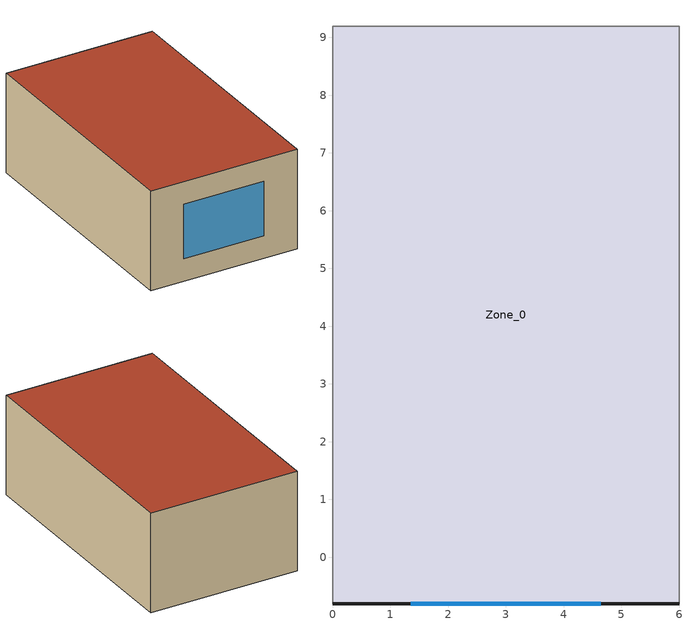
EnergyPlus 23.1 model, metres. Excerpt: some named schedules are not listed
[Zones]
Zone_0
 floor adiabatic (Slab_Light_FLIPPED): 6,-0.81 0,-0.81 0,9.19 6,9.19 z0
 wall outside (UVal_0.2_Light): 0,-0.81 6,-0.81 z0:4
 wall adiabatic (UVal_0.2_Light): 6,-0.81 6,9.19 0,9.19 0,-0.81 z0:4
 window (Starphire - Solarban 60 (3) on Starphire (Krypton)): 1.36,-0.81 4.64,-0.81 z0.9:3.1
 roof outside (UVal_0.2_Light): 0,9.19 0,-0.81 6,-0.81 6,9.19 z4
[Building]
Building: North Axis=0; Terrain=Suburbs; Loads Convergence Tolerance Value=0.04; Temperature Convergence Tolerance Value=0.25; Solar Distribution=MinimalShadowing; Maximum Number of Warmup Days=25; Minimum Number of Warmup Days=6
[SizingPeriod:WeatherFileConditionType] Use Weather File Daylight Saving Period=No; Use Weather File Rain and Snow Indicators=No
Name | Period Selection | Day of Week for Start Day
Extreme Summer Weather Period for Design | SummerExtreme | SummerDesignDay
Extreme Winter Weather Period for Design | WinterExtreme | WinterDesignDay
[Site:WeatherStation]
Wind Sensor Height Above Ground=10; Wind Speed Profile Exponent=0.22; Wind Speed Profile Boundary Layer Thickness=370; Air Temperature Sensor Height Above Ground=1.5
[Site:GroundTemperature:BuildingSurface]
18, 18, 18, 18, 18, 18, 18, 18, 18, 18, 18, 18
[Site:GroundReflectance]
0.2, 0.2, 0.2, 0.2, 0.2, 0.2, 0.2, 0.2, 0.2, 0.2, 0.2, 0.2
[Site:GroundReflectance:SnowModifier]
1, 1
[Material] Thermal Absorptance=0.9; Solar Absorptance=0.7; Visible Absorptance=0.7
Name | Roughness | Thickness | Conductivity | Density | Specific Heat
Mineral Wool_0.195_UVal_0.2_Light | Rough | 0.195 | 0.041 | 155 | 1130
Gypsum Board_0.02_UVal_0.2_Light | MediumSmooth | 0.02 | 0.16 | 800 | 1090
Cross Laminated Timber_0.2_Slab_Light | Rough | 0.2 | 0.13 | 500 | 1600
[WindowMaterial:Glazing] Optical Data Type=Spectral; Thickness=0.0057; Infrared Transmittance at Normal Incidence=0; Back Side Infrared Hemispherical Emissivity=0.84; Dirt Correction Factor for Solar and Visible Transmittance=1
Name | Window Glass Spectral Data Set | Solar Transmittance at Normal Incidence | Front Side Solar Reflectance at Normal Incidence | Back Side Solar Reflectance at Normal Incidence | Visible Transmittance at Normal Incidence | Front Side Visible Reflectance at Normal Incidence | Back Side Visible Reflectance at Normal Incidence | Front Side Infrared Hemispherical Emissivity | Conductivity
Starphire  6mm_0.0057_Starphire - Solarban 60 (3) on Starphire (Krypton) | Starphire  6mm_0.0057_Starphire - Solarban 60 (3) on Starphire (Krypton)Optical | 0.8901 | 0.0784 | 0.0801 | 0.911 | 0.0819 | 0.0827 | 0.84 | 1.0003
Solarban 60 on Starphire  6mm - Flipped_0.0057_Starphire - Solarban 60 (3) on Starphire (Krypton) | Solarban 60 on Starphire  6mm - Flipped_0.0057_Starphire - Solarban 60 (3) on Starphire (Krypton)Optical | 0.4292 | 0.4369 | 0.3841 | 0.8135 | 0.0468 | 0.0559 | 0.0346 | 1
[WindowMaterial:Gas]
Krypton - EN673_0.127_Starphire - Solarban 60 (3) on Starphire (Krypton): Gas Type=KRYPTON; Thickness=0.127
[WindowMaterial:Shade]
Zone_0:f2:w0_Shade: Solar Transmittance=0.3; Solar Reflectance=0.69; Visible Transmittance=0.3; Visible Reflectance=0.69; Infrared Hemispherical Emissivity=0.9; Infrared Transmittance=0; Thickness=0.003; Conductivity=0.1; Shade to Glass Distance=0.05; Top Opening Multiplier=1; Bottom Opening Multiplier=1; LeftSide Opening Multiplier=1; RightSide Opening Multiplier=1; Airflow Permeability=0
[MaterialProperty:GlazingSpectralData]
Starphire  6mm_0.0057_Starphire - Solarban 60 (3) on Starphire (Krypton)Optical: Wavelength 1=0.3; Transmittance 1=0.3137; Front Reflectance 1=0.0499; Back Reflectance 1=0.0323; Wavelength 2=0.305; Transmittance 2=0.4279; Front Reflectance 2=0.0563; Back Reflectance 2=0.057; Wavelength 3=0.31; Transmittance 3=0.5314; Front Reflectance 3=0.0612; Back Reflectance 3=0.0631; Wavelength 4=0.315; Transmittance 4=0.6222; Front Reflectance 4=0.0665; Back Reflectance 4=0.0692; Wavelength 5=0.32; Transmittance 5=0.6985; Front Reflectance 5=0.0714; Back Reflectance 5=0.0748; Wavelength 6=0.325; Transmittance 6=0.7594; Front Reflectance 6=0.0759; Back Reflectance 6=0.0796; Wavelength 7=0.33; Transmittance 7=0.8061; Front Reflectance 7=0.0794; Back Reflectance 7=0.0835; Wavelength 8=0.335; Transmittance 8=0.8399; Front Reflectance 8=0.082; Back Reflectance 8=0.086; Wavelength 9=0.34; Transmittance 9=0.8639; Front Reflectance 9=0.0839; Back Reflectance 9=0.0881; Wavelength 10=0.345; Transmittance 10=0.8797; Front Reflectance 10=0.0849; Back Reflectance 10=0.0889; Wavelength 11=0.35; Transmittance 11=0.8901; Front Reflectance 11=0.0857; Back Reflectance 11=0.0895; Wavelength 12=0.355; Transmittance 12=0.8972; Front Reflectance 12=0.0863; Back Reflectance 12=0.0901; Wavelength 13=0.36; Transmittance 13=0.9013; Front Reflectance 13=0.0865; Back Reflectance 13=0.09; Wavelength 14=0.365; Transmittance 14=0.9037; Front Reflectance 14=0.0864; Back Reflectance 14=0.0893; Wavelength 15=0.37; Transmittance 15=0.9054; Front Reflectance 15=0.0863; Back Reflectance 15=0.0882; Wavelength 16=0.375; Transmittance 16=0.9058; Front Reflectance 16=0.0862; Back Reflectance 16=0.0879; Wavelength 17=0.38; Transmittance 17=0.9056; Front Reflectance 17=0.0861; Back Reflectance 17=0.0879; Wavelength 18=0.385; Transmittance 18=0.9066; Front Reflectance 18=0.0859; Back Reflectance 18=0.0875; Wavelength 19=0.39; Transmittance 19=0.9075; Front Reflectance 19=0.0859; Back Reflectance 19=0.0869; Wavelength 20=0.395; Transmittance 20=0.908; Front Reflectance 20=0.0858; Back Reflectance 20=0.0867; Wavelength 21=0.4; Transmittance 21=0.9081; Front Reflectance 21=0.0855; Back Reflectance 21=0.0862; Wavelength 22=0.41; Transmittance 22=0.908; Front Reflectance 22=0.0853; Back Reflectance 22=0.086; Wavelength 23=0.42; Transmittance 23=0.9081; Front Reflectance 23=0.0849; Back Reflectance 23=0.0856; Wavelength 24=0.43; Transmittance 24=0.9085; Front Reflectance 24=0.0846; Back Reflectance 24=0.0854; Wavelength 25=0.44; Transmittance 25=0.9087; Front Reflectance 25=0.0844; Back Reflectance 25=0.0851; Wavelength 26=0.45; Transmittance 26=0.9093; Front Reflectance 26=0.0842; Back Reflectance 26=0.0849; Wavelength 27=0.46; Transmittance 27=0.9102; Front Reflectance 27=0.0839; Back Reflectance 27=0.0844; Wavelength 28=0.47; Transmittance 28=0.9101; Front Reflectance 28=0.0835; Back Reflectance 28=0.0839; Wavelength 29=0.48; Transmittance 29=0.9107; Front Reflectance 29=0.0833; Back Reflectance 29=0.0839; Wavelength 30=0.49; Transmittance 30=0.9114; Front Reflectance 30=0.0833; Back Reflectance 30=0.0837; Wavelength 31=0.5; Transmittance 31=0.9118; Front Reflectance 31=0.083; Back Reflectance 31=0.0831; Wavelength 32=0.51; Transmittance 32=0.9123; Front Reflectance 32=0.0827; Back Reflectance 32=0.083; Wavelength 33=0.52; Transmittance 33=0.912; Front Reflectance 33=0.0825; Back Reflectance 33=0.0828; Wavelength 34=0.53; Transmittance 34=0.9121; Front Reflectance 34=0.0824; Back Reflectance 34=0.0828; Wavelength 35=0.54; Transmittance 35=0.912; Front Reflectance 35=0.0822; Back Reflectance 35=0.0827; Wavelength 36=0.55; Transmittance 36=0.9122; Front Reflectance 36=0.0821; Back Reflectance 36=0.0828; Wavelength 37=0.56; Transmittance 37=0.9119; Front Reflectance 37=0.0819; Back Reflectance 37=0.0827; Wavelength 38=0.57; Transmittance 38=0.9116; Front Reflectance 38=0.0818; Back Reflectance 38=0.0828; Wavelength 39=0.58; Transmittance 39=0.9109; Front Reflectance 39=0.0815; Back Reflectance 39=0.0825; Wavelength 40=0.59; Transmittance 40=0.9104; Front Reflectance 40=0.0814; Back Reflectance 40=0.0826; Wavelength 41=0.6; Transmittance 41=0.9096; Front Reflectance 41=0.0812; Back Reflectance 41=0.0824; Wavelength 42=0.61; Transmittance 42=0.9091; Front Reflectance 42=0.081; Back Reflectance 42=0.0823; Wavelength 43=0.62; Transmittance 43=0.908; Front Reflectance 43=0.0807; Back Reflectance 43=0.0821; Wavelength 44=0.63; Transmittance 44=0.9068; Front Reflectance 44=0.0806; Back Reflectance 44=0.0822; Wavelength 45=0.64; Transmittance 45=0.9062; Front Reflectance 45=0.0804; Back Reflectance 45=0.0821; Wavelength 46=0.65; Transmittance 46=0.9051; Front Reflectance 46=0.0802; Back Reflectance 46=0.0822; Wavelength 47=0.66; Transmittance 47=0.9039; Front Reflectance 47=0.0799; Back Reflectance 47=0.0819; Wavelength 48=0.67; Transmittance 48=0.903; Front Reflectance 48=0.0798; Back Reflectance 48=0.0816; Wavelength 49=0.68; Transmittance 49=0.9017; Front Reflectance 49=0.0795; Back Reflectance 49=0.0816; Wavelength 50=0.69; Transmittance 50=0.9006; Front Reflectance 50=0.0793; Back Reflectance 50=0.0816; Wavelength 51=0.7; Transmittance 51=0.8994; Front Reflectance 51=0.0791; Back Reflectance 51=0.0815; Wavelength 52=0.71; Transmittance 52=0.8988; Front Reflectance 52=0.079; Back Reflectance 52=0.0814; Wavelength 53=0.72; Transmittance 53=0.8974; Front Reflectance 53=0.0788; Back Reflectance 53=0.0813; Wavelength 54=0.73; Transmittance 54=0.896; Front Reflectance 54=0.0786; Back Reflectance 54=0.0812; Wavelength 55=0.74; Transmittance 55=0.8951; Front Reflectance 55=0.0785; Back Reflectance 55=0.081; Wavelength 56=0.75; Transmittance 56=0.893; Front Reflectance 56=0.0782; Back Reflectance 56=0.0808; Wavelength 57=0.76; Transmittance 57=0.8916; Front Reflectance 57=0.0779; Back Reflectance 57=0.0805; Wavelength 58=0.77; Transmittance 58=0.8908; Front Reflectance 58=0.0778; Back Reflectance 58=0.0805; Wavelength 59=0.78; Transmittance 59=0.8886; Front Reflectance 59=0.0776; Back Reflectance 59=0.08; Wavelength 60=0.79; Transmittance 60=0.8876; Front Reflectance 60=0.0774; Back Reflectance 60=0.0799; Wavelength 61=0.8; Transmittance 61=0.8866; Front Reflectance 61=0.0771; Back Reflectance 61=0.0795; Wavelength 62=0.81; Transmittance 62=0.8858; Front Reflectance 62=0.0773; Back Reflectance 62=0.0798; Wavelength 63=0.82; Transmittance 63=0.8842; Front Reflectance 63=0.077; Back Reflectance 63=0.0795; Wavelength 64=0.83; Transmittance 64=0.884; Front Reflectance 64=0.0768; Back Reflectance 64=0.0791; Wavelength 65=0.84; Transmittance 65=0.8825; Front Reflectance 65=0.0767; Back Reflectance 65=0.0793; Wavelength 66=0.85; Transmittance 66=0.8791; Front Reflectance 66=0.0762; Back Reflectance 66=0.0784; Wavelength 67=0.86; Transmittance 67=0.8796; Front Reflectance 67=0.0777; Back Reflectance 67=0.0802; Wavelength 68=0.87; Transmittance 68=0.8798; Front Reflectance 68=0.0773; Back Reflectance 68=0.08; Wavelength 69=0.88; Transmittance 69=0.8789; Front Reflectance 69=0.0772; Back Reflectance 69=0.0796; Wavelength 70=0.89; Transmittance 70=0.8778; Front Reflectance 70=0.077; Back Reflectance 70=0.0797; Wavelength 71=0.9; Transmittance 71=0.877; Front Reflectance 71=0.0768; Back Reflectance 71=0.0789; Wavelength 72=0.91; Transmittance 72=0.8763; Front Reflectance 72=0.0766; Back Reflectance 72=0.0789; Wavelength 73=0.92; Transmittance 73=0.8753; Front Reflectance 73=0.0763; Back Reflectance 73=0.0782; Wavelength 74=0.93; Transmittance 74=0.8745; Front Reflectance 74=0.0763; Back Reflectance 74=0.0786; Wavelength 75=0.94; Transmittance 75=0.874; Front Reflectance 75=0.0764; Back Reflectance 75=0.0788; Wavelength 76=0.95; Transmittance 76=0.8734; Front Reflectance 76=0.0761; Back Reflectance 76=0.0783; Wavelength 77=0.96; Transmittance 77=0.8727; Front Reflectance 77=0.076; Back Reflectance 77=0.0782; Wavelength 78=0.97; Transmittance 78=0.8721; Front Reflectance 78=0.0759; Back Reflectance 78=0.0781; Wavelength 79=0.98; Transmittance 79=0.8716; Front Reflectance 79=0.0758; Back Reflectance 79=0.0781; Wavelength 80=0.99; Transmittance 80=0.8711; Front Reflectance 80=0.0758; Back Reflectance 80=0.0781; Wavelength 81=1; Transmittance 81=0.8708; Front Reflectance 81=0.0756; Back Reflectance 81=0.078; Wavelength 82=1.05; Transmittance 82=0.869; Front Reflectance 82=0.0754; Back Reflectance 82=0.0776; Wavelength 83=1.1; Transmittance 83=0.8684; Front Reflectance 83=0.075; Back Reflectance 83=0.0772; Wavelength 84=1.15; Transmittance 84=0.8684; Front Reflectance 84=0.0748; Back Reflectance 84=0.077; Wavelength 85=1.2; Transmittance 85=0.8688; Front Reflectance 85=0.0747; Back Reflectance 85=0.0768; Wavelength 86=1.25; Transmittance 86=0.8698; Front Reflectance 86=0.0746; Back Reflectance 86=0.0766; Wavelength 87=1.3; Transmittance 87=0.8715; Front Reflectance 87=0.0746; Back Reflectance 87=0.0764; Wavelength 88=1.35; Transmittance 88=0.8737; Front Reflectance 88=0.0745; Back Reflectance 88=0.0761; Wavelength 89=1.4; Transmittance 89=0.874; Front Reflectance 89=0.0744; Back Reflectance 89=0.0762; Wavelength 90=1.45; Transmittance 90=0.878; Front Reflectance 90=0.0746; Back Reflectance 90=0.0762; Wavelength 91=1.5; Transmittance 91=0.8827; Front Reflectance 91=0.0747; Back Reflectance 91=0.0763; Wavelength 92=1.55; Transmittance 92=0.8858; Front Reflectance 92=0.0748; Back Reflectance 92=0.0763; Wavelength 93=1.6; Transmittance 93=0.8882; Front Reflectance 93=0.0748; Back Reflectance 93=0.0761; Wavelength 94=1.65; Transmittance 94=0.8887; Front Reflectance 94=0.0745; Back Reflectance 94=0.0756; Wavelength 95=1.7; Transmittance 95=0.8884; Front Reflectance 95=0.0744; Back Reflectance 95=0.0756; Wavelength 96=1.75; Transmittance 96=0.8862; Front Reflectance 96=0.074; Back Reflectance 96=0.0751; Wavelength 97=1.8; Transmittance 97=0.8828; Front Reflectance 97=0.0735; Back Reflectance 97=0.0745; Wavelength 98=1.85; Transmittance 98=0.8801; Front Reflectance 98=0.0731; Back Reflectance 98=0.0741; Wavelength 99=1.9; Transmittance 99=0.8767; Front Reflectance 99=0.0725; Back Reflectance 99=0.0734; Wavelength 100=1.95; Transmittance 100=0.8746; Front Reflectance 100=0.0725; Back Reflectance 100=0.0734; Wavelength 101=2; Transmittance 101=0.8705; Front Reflectance 101=0.0718; Back Reflectance 101=0.0724; Wavelength 102=2.05; Transmittance 102=0.8678; Front Reflectance 102=0.0715; Back Reflectance 102=0.0722; Wavelength 103=2.1; Transmittance 103=0.865; Front Reflectance 103=0.0711; Back Reflectance 103=0.072; Wavelength 104=2.15; Transmittance 104=0.8581; Front Reflectance 104=0.0701; Back Reflectance 104=0.0705; Wavelength 105=2.2; Transmittance 105=0.8366; Front Reflectance 105=0.0686; Back Reflectance 105=0.0692; Wavelength 106=2.25; Transmittance 106=0.83; Front Reflectance 106=0.0681; Back Reflectance 106=0.0686; Wavelength 107=2.3; Transmittance 107=0.8356; Front Reflectance 107=0.0688; Back Reflectance 107=0.0697; Wavelength 108=2.35; Transmittance 108=0.8346; Front Reflectance 108=0.0676; Back Reflectance 108=0.0682; Wavelength 109=2.4; Transmittance 109=0.8297; Front Reflectance 109=0.0678; Back Reflectance 109=0.0674; Wavelength 110=2.45; Transmittance 110=0.8133; Front Reflectance 110=0.0661; Back Reflectance 110=0.0659; Wavelength 111=2.5; Transmittance 111=0.8014; Front Reflectance 111=0.0646; Back Reflectance 111=0.0641
[Construction]
UVal_0.2_Light: Mineral Wool_0.195_UVal_0.2_Light, Gypsum Board_0.02_UVal_0.2_Light
Slab_Light_FLIPPED: Cross Laminated Timber_0.2_Slab_Light
Starphire - Solarban 60 (3) on Starphire (Krypton): Starphire  6mm_0.0057_Starphire - Solarban 60 (3) on Starphire (Krypton), Krypton - EN673_0.127_Starphire - Solarban 60 (3) on Starphire (Krypton), Solarban 60 on Starphire  6mm - Flipped_0.0057_Starphire - Solarban 60 (3) on Starphire (Krypton)
[Zone]
Zone_0: Type=1; Multiplier=1; Volume=240; Floor Area=60; Zone Inside Convection Algorithm=AdaptiveConvectionAlgorithm; Zone Outside Convection Algorithm=AdaptiveConvectionAlgorithm
[WindowShadingControl]
Zone_0:f2:w0_ShadingControl: Zone=Zone_0; Shading Type=ExteriorShade; Shading Control Type=OnIfHighOutdoorAirTemperature; Schedule=AllOn; Setpoint=20; Shading Control Is Scheduled=Yes; Glare Control Is Active=No; Shading Device Material=Zone_0:f2:w0_Shade; Type of Slat Angle Control for Blinds=FixedSlatAngle; Setpoint 2=0; Multiple Surface Control Type=Sequential; Fenestration Surface 1=Zone_0:f2:w0
[People]
People Zone_0: Zone or ZoneList or Space or SpaceList=Zone_0; Number of People Schedule=occResidential; Number of People Calculation Method=People/Area; People per Floor Area=0.025; Fraction Radiant=0.3; Sensible Heat Fraction=AUTOCALCULATE; Activity Level Schedule=Zone_0PeopleActivity; Carbon Dioxide Generation Rate=3.82e-08; Enable ASHRAE 55 Comfort Warnings=No; Mean Radiant Temperature Calculation Type=ZoneAveraged; Work Efficiency Schedule=Zone_0WorkEfficiency; Clothing Insulation Calculation Method=DynamicClothingModelASHRAE55; Air Velocity Schedule=AirSpeed 0; Thermal Comfort Model 1 Type=AdaptiveASH55
[Lights]
Zone_0 General lighting: Zone or ZoneList or Space or SpaceList=Zone_0; Schedule=lightsResidential; Design Level Calculation Method=Watts/Area; Watts per Zone Floor Area=3; Return Air Fraction=0; Fraction Radiant=0.42; Fraction Visible=0.18; Fraction Replaceable=1
[ElectricEquipment]
Zone_0 Equipment: Zone or ZoneList or Space or SpaceList=Zone_0; Schedule=equipResidential; Design Level Calculation Method=Watts/Area; Watts per Zone Floor Area=2; Fraction Latent=0; Fraction Radiant=0.2; Fraction Lost=0
[ZoneInfiltration:DesignFlowRate]
Zone_0Infiltration: Zone or ZoneList or Space or SpaceList=Zone_0; Schedule=On; Design Flow Rate Calculation Method=AirChanges/Hour; Air Changes per Hour=0.1; Constant Term Coefficient=1; Temperature Term Coefficient=0; Velocity Term Coefficient=0; Velocity Squared Term Coefficient=0
[ZoneVentilation:WindandStackOpenArea]
Zone_0NatVent_Buoy: Zone or Space=Zone_0; Opening Area=5.76; Opening Area Fraction Schedule=NatVentAvail_Zone_0; Opening Effectiveness=0; Effective Angle=0; Height Difference=0.547723; Discharge Coefficient for Opening=0.6; Minimum Indoor Temperature=80; Maximum Indoor Temperature=100; Delta Temperature=1; Minimum Outdoor Temperature=-30; Maximum Outdoor Temperature=50; Maximum Wind Speed=40
[DesignSpecification:OutdoorAir]
Zone_0MinFreshAir: Outdoor Air Method=Sum; Outdoor Air Flow per Person=0.0083333; Outdoor Air Flow per Zone Floor Area=0.0002222; Outdoor Air Schedule=MechVentAvail_Zone_0
[Sizing:Zone]
Zone_0: Zone Cooling Design Supply Air Temperature Input Method=SupplyAirTemperature; Zone Cooling Design Supply Air Temperature=18; Zone Cooling Design Supply Air Temperature Difference=5; Zone Heating Design Supply Air Temperature Input Method=SupplyAirTemperature; Zone Heating Design Supply Air Temperature=30; Zone Heating Design Supply Air Temperature Difference=15; Zone Cooling Design Supply Air Humidity Ratio=0.009; Zone Heating Design Supply Air Humidity Ratio=0.004; Design Specification Outdoor Air Object=Zone_0MinFreshAir; Zone Heating Sizing Factor=1.5; Zone Cooling Sizing Factor=1.5; Cooling Design Air Flow Method=DesignDay; Heating Design Air Flow Method=DesignDay
[ZoneControl:Thermostat]
Zone_0 Thermostat: Zone or ZoneList=Zone_0; Control Type Schedule=Zone_0ZoneControlTypeSched; Control 1=Dual Setpoint - Zone Zone_0
[ThermostatSetpoint:DualSetpoint]
Dual Setpoint - Zone Zone_0: Heating Setpoint Temperature Schedule=Zone_0Heating_SP_Sch; Cooling Setpoint Temperature Schedule=Zone_0Cooling_SP_Sch
[Zone equipment]
Zone_0: Zone_0 Ideal Loads Air
[WaterUse:Equipment]
DHW Zone_0: EndUse Subcategory=DHW Zone_0; Peak Flow Rate=6.95833e-07; Flow Rate Fraction Schedule=AllOn; Target Temperature Schedule=DHW Supply Temperature Zone_0; Hot Water Supply Temperature Schedule=DHW Supply Temperature Zone_0; Cold Water Supply Temperature Schedule=DHW Mains Temperature Zone_0; Zone=Zone_0
[Schedule:Week:Daily]
occResidential_0: a9f4b4bc-2e12-458c-8fc4-2f3fb955b4e3, a9f4b4bc-2e12-458c-8fc4-2f3fb955b4e3, a9f4b4bc-2e12-458c-8fc4-2f3fb955b4e3, a9f4b4bc-2e12-458c-8fc4-2f3fb955b4e3, a9f4b4bc-2e12-458c-8fc4-2f3fb955b4e3, a9f4b4bc-2e12-458c-8fc4-2f3fb955b4e3, a9f4b4bc-2e12-458c-8fc4-2f3fb955b4e3, a9f4b4bc-2e12-458c-8fc4-2f3fb955b4e3, a9f4b4bc-2e12-458c-8fc4-2f3fb955b4e3, a9f4b4bc-2e12-458c-8fc4-2f3fb955b4e3, a9f4b4bc-2e12-458c-8fc4-2f3fb955b4e3, a9f4b4bc-2e12-458c-8fc4-2f3fb955b4e3
lightsResidential_0: d8be7098-7ace-4360-a11b-1176e49025f8, d8be7098-7ace-4360-a11b-1176e49025f8, d8be7098-7ace-4360-a11b-1176e49025f8, d8be7098-7ace-4360-a11b-1176e49025f8, d8be7098-7ace-4360-a11b-1176e49025f8, d8be7098-7ace-4360-a11b-1176e49025f8, d8be7098-7ace-4360-a11b-1176e49025f8, d8be7098-7ace-4360-a11b-1176e49025f8, d8be7098-7ace-4360-a11b-1176e49025f8, d8be7098-7ace-4360-a11b-1176e49025f8, d8be7098-7ace-4360-a11b-1176e49025f8, d8be7098-7ace-4360-a11b-1176e49025f8
equipResidential_0: a493c5d4-4ee4-409d-ac5e-7335f1d7d5ab, a493c5d4-4ee4-409d-ac5e-7335f1d7d5ab, a493c5d4-4ee4-409d-ac5e-7335f1d7d5ab, a493c5d4-4ee4-409d-ac5e-7335f1d7d5ab, a493c5d4-4ee4-409d-ac5e-7335f1d7d5ab, a493c5d4-4ee4-409d-ac5e-7335f1d7d5ab, a493c5d4-4ee4-409d-ac5e-7335f1d7d5ab, a493c5d4-4ee4-409d-ac5e-7335f1d7d5ab, a493c5d4-4ee4-409d-ac5e-7335f1d7d5ab, a493c5d4-4ee4-409d-ac5e-7335f1d7d5ab, a493c5d4-4ee4-409d-ac5e-7335f1d7d5ab, a493c5d4-4ee4-409d-ac5e-7335f1d7d5ab
NatVentAvail_Zone_0_0: 75874fcd-75c6-442e-b177-77d28ebe1d65, 75874fcd-75c6-442e-b177-77d28ebe1d65, 4b9c7f99-9ddc-4752-be5f-a44bad6d6bdb, efc2760d-8a1d-45c6-b962-a8a213a4c618, efc2760d-8a1d-45c6-b962-a8a213a4c618, efc2760d-8a1d-45c6-b962-a8a213a4c618, 75874fcd-75c6-442e-b177-77d28ebe1d65, 75874fcd-75c6-442e-b177-77d28ebe1d65, 75874fcd-75c6-442e-b177-77d28ebe1d65, 75874fcd-75c6-442e-b177-77d28ebe1d65, 75874fcd-75c6-442e-b177-77d28ebe1d65, 75874fcd-75c6-442e-b177-77d28ebe1d65
NatVentAvail_Zone_0_1: bb9d2325-5b43-4ed9-b5c0-c69ed432292f, efc2760d-8a1d-45c6-b962-a8a213a4c618, efc2760d-8a1d-45c6-b962-a8a213a4c618, efc2760d-8a1d-45c6-b962-a8a213a4c618, efc2760d-8a1d-45c6-b962-a8a213a4c618, efc2760d-8a1d-45c6-b962-a8a213a4c618, 75874fcd-75c6-442e-b177-77d28ebe1d65, bb9d2325-5b43-4ed9-b5c0-c69ed432292f, bb9d2325-5b43-4ed9-b5c0-c69ed432292f, bb9d2325-5b43-4ed9-b5c0-c69ed432292f, bb9d2325-5b43-4ed9-b5c0-c69ed432292f, bb9d2325-5b43-4ed9-b5c0-c69ed432292f
NatVentAvail_Zone_0_2: efc2760d-8a1d-45c6-b962-a8a213a4c618, e34125b6-ac2c-4c5f-8be2-e72e03ce4e15, 83571403-7410-4d25-afcd-0ec7bc611e64, 75874fcd-75c6-442e-b177-77d28ebe1d65, 75874fcd-75c6-442e-b177-77d28ebe1d65, 9896cea4-2571-4f0a-b3b2-f876ca9d07d6, 75874fcd-75c6-442e-b177-77d28ebe1d65, efc2760d-8a1d-45c6-b962-a8a213a4c618, efc2760d-8a1d-45c6-b962-a8a213a4c618, efc2760d-8a1d-45c6-b962-a8a213a4c618, efc2760d-8a1d-45c6-b962-a8a213a4c618, efc2760d-8a1d-45c6-b962-a8a213a4c618
NatVentAvail_Zone_0_3: 03d2d463-790c-43fb-bbf4-41edcd2c2ac4, efc2760d-8a1d-45c6-b962-a8a213a4c618, ccddd7ef-7dea-4420-9548-7381fbf48d11, 75874fcd-75c6-442e-b177-77d28ebe1d65, 80cd060c-1f61-48c4-a5e6-f12f14524c35, efc2760d-8a1d-45c6-b962-a8a213a4c618, 75874fcd-75c6-442e-b177-77d28ebe1d65, 03d2d463-790c-43fb-bbf4-41edcd2c2ac4, 03d2d463-790c-43fb-bbf4-41edcd2c2ac4, 03d2d463-790c-43fb-bbf4-41edcd2c2ac4, 03d2d463-790c-43fb-bbf4-41edcd2c2ac4, 03d2d463-790c-43fb-bbf4-41edcd2c2ac4
NatVentAvail_Zone_0_4: efc2760d-8a1d-45c6-b962-a8a213a4c618, efc2760d-8a1d-45c6-b962-a8a213a4c618, efc2760d-8a1d-45c6-b962-a8a213a4c618, efc2760d-8a1d-45c6-b962-a8a213a4c618, efc2760d-8a1d-45c6-b962-a8a213a4c618, 75874fcd-75c6-442e-b177-77d28ebe1d65, 75874fcd-75c6-442e-b177-77d28ebe1d65, efc2760d-8a1d-45c6-b962-a8a213a4c618, efc2760d-8a1d-45c6-b962-a8a213a4c618, efc2760d-8a1d-45c6-b962-a8a213a4c618, efc2760d-8a1d-45c6-b962-a8a213a4c618, efc2760d-8a1d-45c6-b962-a8a213a4c618
NatVentAvail_Zone_0_5: efc2760d-8a1d-45c6-b962-a8a213a4c618, 2d87b48e-fcd2-4cf2-8beb-c03e703131d0, efc2760d-8a1d-45c6-b962-a8a213a4c618, 19cbe245-b94e-43c6-b8c0-80bd7cd2af8f, 228ebfe2-1aa6-4b87-8cb9-68d66e9ab8ee, efc2760d-8a1d-45c6-b962-a8a213a4c618, 75874fcd-75c6-442e-b177-77d28ebe1d65, efc2760d-8a1d-45c6-b962-a8a213a4c618, efc2760d-8a1d-45c6-b962-a8a213a4c618, efc2760d-8a1d-45c6-b962-a8a213a4c618, efc2760d-8a1d-45c6-b962-a8a213a4c618, efc2760d-8a1d-45c6-b962-a8a213a4c618
NatVentAvail_Zone_0_6: efc2760d-8a1d-45c6-b962-a8a213a4c618, efc2760d-8a1d-45c6-b962-a8a213a4c618, efc2760d-8a1d-45c6-b962-a8a213a4c618, 6713b0ca-5b74-4112-b6d2-8bb7250909a9, 7f4000cd-b181-46a8-bb4e-5181eff2dea5, 84ca3b94-7492-4135-977e-f485630f9208, 75874fcd-75c6-442e-b177-77d28ebe1d65, efc2760d-8a1d-45c6-b962-a8a213a4c618, efc2760d-8a1d-45c6-b962-a8a213a4c618, efc2760d-8a1d-45c6-b962-a8a213a4c618, efc2760d-8a1d-45c6-b962-a8a213a4c618, efc2760d-8a1d-45c6-b962-a8a213a4c618
NatVentAvail_Zone_0_7: b00d93de-308b-4fe5-8716-040459c3304f, efc2760d-8a1d-45c6-b962-a8a213a4c618, efc2760d-8a1d-45c6-b962-a8a213a4c618, efc2760d-8a1d-45c6-b962-a8a213a4c618, 6eeed3fb-7047-4573-a0a6-7295f74bcd8c, 75874fcd-75c6-442e-b177-77d28ebe1d65, 75874fcd-75c6-442e-b177-77d28ebe1d65, b00d93de-308b-4fe5-8716-040459c3304f, b00d93de-308b-4fe5-8716-040459c3304f, b00d93de-308b-4fe5-8716-040459c3304f, b00d93de-308b-4fe5-8716-040459c3304f, b00d93de-308b-4fe5-8716-040459c3304f
NatVentAvail_Zone_0_8: 5e63a8de-6281-4d94-aad1-972784421a51, 75874fcd-75c6-442e-b177-77d28ebe1d65, 5e63a8de-6281-4d94-aad1-972784421a51, efc2760d-8a1d-45c6-b962-a8a213a4c618, 5e63a8de-6281-4d94-aad1-972784421a51, efc2760d-8a1d-45c6-b962-a8a213a4c618, 75874fcd-75c6-442e-b177-77d28ebe1d65, 5e63a8de-6281-4d94-aad1-972784421a51, 5e63a8de-6281-4d94-aad1-972784421a51, 5e63a8de-6281-4d94-aad1-972784421a51, 5e63a8de-6281-4d94-aad1-972784421a51, 5e63a8de-6281-4d94-aad1-972784421a51
NatVentAvail_Zone_0_9: 626e8150-7b12-4418-a1a1-2ff5c63cee32, 84ca3b94-7492-4135-977e-f485630f9208, b00d93de-308b-4fe5-8716-040459c3304f, 75874fcd-75c6-442e-b177-77d28ebe1d65, 75874fcd-75c6-442e-b177-77d28ebe1d65, efc2760d-8a1d-45c6-b962-a8a213a4c618, 75874fcd-75c6-442e-b177-77d28ebe1d65, 626e8150-7b12-4418-a1a1-2ff5c63cee32, 626e8150-7b12-4418-a1a1-2ff5c63cee32, 626e8150-7b12-4418-a1a1-2ff5c63cee32, 626e8150-7b12-4418-a1a1-2ff5c63cee32, 626e8150-7b12-4418-a1a1-2ff5c63cee32
NatVentAvail_Zone_0_10: efc2760d-8a1d-45c6-b962-a8a213a4c618, 5e63a8de-6281-4d94-aad1-972784421a51, efc2760d-8a1d-45c6-b962-a8a213a4c618, 25fd34f2-35d1-4b89-a3c8-3b384ce841dc, 75874fcd-75c6-442e-b177-77d28ebe1d65, 75874fcd-75c6-442e-b177-77d28ebe1d65, 75874fcd-75c6-442e-b177-77d28ebe1d65, efc2760d-8a1d-45c6-b962-a8a213a4c618, efc2760d-8a1d-45c6-b962-a8a213a4c618, efc2760d-8a1d-45c6-b962-a8a213a4c618, efc2760d-8a1d-45c6-b962-a8a213a4c618, efc2760d-8a1d-45c6-b962-a8a213a4c618
NatVentAvail_Zone_0_11: efc2760d-8a1d-45c6-b962-a8a213a4c618, 75874fcd-75c6-442e-b177-77d28ebe1d65, 2d87b48e-fcd2-4cf2-8beb-c03e703131d0, efc2760d-8a1d-45c6-b962-a8a213a4c618, efc2760d-8a1d-45c6-b962-a8a213a4c618, efc2760d-8a1d-45c6-b962-a8a213a4c618, 75874fcd-75c6-442e-b177-77d28ebe1d65, efc2760d-8a1d-45c6-b962-a8a213a4c618, efc2760d-8a1d-45c6-b962-a8a213a4c618, efc2760d-8a1d-45c6-b962-a8a213a4c618, efc2760d-8a1d-45c6-b962-a8a213a4c618, efc2760d-8a1d-45c6-b962-a8a213a4c618
NatVentAvail_Zone_0_12: efc2760d-8a1d-45c6-b962-a8a213a4c618, efc2760d-8a1d-45c6-b962-a8a213a4c618, efc2760d-8a1d-45c6-b962-a8a213a4c618, 75874fcd-75c6-442e-b177-77d28ebe1d65, efc2760d-8a1d-45c6-b962-a8a213a4c618, efc2760d-8a1d-45c6-b962-a8a213a4c618, 75874fcd-75c6-442e-b177-77d28ebe1d65, efc2760d-8a1d-45c6-b962-a8a213a4c618, efc2760d-8a1d-45c6-b962-a8a213a4c618, efc2760d-8a1d-45c6-b962-a8a213a4c618, efc2760d-8a1d-45c6-b962-a8a213a4c618, efc2760d-8a1d-45c6-b962-a8a213a4c618
NatVentAvail_Zone_0_13: efc2760d-8a1d-45c6-b962-a8a213a4c618, bfb20f47-adcb-456d-9a44-dbc48ab42dc4, e34125b6-ac2c-4c5f-8be2-e72e03ce4e15, efc2760d-8a1d-45c6-b962-a8a213a4c618, ccddd7ef-7dea-4420-9548-7381fbf48d11, 75874fcd-75c6-442e-b177-77d28ebe1d65, 75874fcd-75c6-442e-b177-77d28ebe1d65, efc2760d-8a1d-45c6-b962-a8a213a4c618, efc2760d-8a1d-45c6-b962-a8a213a4c618, efc2760d-8a1d-45c6-b962-a8a213a4c618, efc2760d-8a1d-45c6-b962-a8a213a4c618, efc2760d-8a1d-45c6-b962-a8a213a4c618
NatVentAvail_Zone_0_14: 75874fcd-75c6-442e-b177-77d28ebe1d65, 75874fcd-75c6-442e-b177-77d28ebe1d65, efc2760d-8a1d-45c6-b962-a8a213a4c618, efc2760d-8a1d-45c6-b962-a8a213a4c618, efc2760d-8a1d-45c6-b962-a8a213a4c618, c799945a-c79e-4660-b1dd-47c078b76a10, 75874fcd-75c6-442e-b177-77d28ebe1d65, 75874fcd-75c6-442e-b177-77d28ebe1d65, 75874fcd-75c6-442e-b177-77d28ebe1d65, 75874fcd-75c6-442e-b177-77d28ebe1d65, 75874fcd-75c6-442e-b177-77d28ebe1d65, 75874fcd-75c6-442e-b177-77d28ebe1d65
NatVentAvail_Zone_0_15: efc2760d-8a1d-45c6-b962-a8a213a4c618, 228ebfe2-1aa6-4b87-8cb9-68d66e9ab8ee, 8f5b2421-99ba-4b2d-8720-2e85d07a753b, b00d93de-308b-4fe5-8716-040459c3304f, 75874fcd-75c6-442e-b177-77d28ebe1d65, 4b4ed096-4b97-4e59-a14b-3d7687de2157, 75874fcd-75c6-442e-b177-77d28ebe1d65, efc2760d-8a1d-45c6-b962-a8a213a4c618, efc2760d-8a1d-45c6-b962-a8a213a4c618, efc2760d-8a1d-45c6-b962-a8a213a4c618, efc2760d-8a1d-45c6-b962-a8a213a4c618, efc2760d-8a1d-45c6-b962-a8a213a4c618
NatVentAvail_Zone_0_16: efc2760d-8a1d-45c6-b962-a8a213a4c618, efc2760d-8a1d-45c6-b962-a8a213a4c618, efc2760d-8a1d-45c6-b962-a8a213a4c618, efc2760d-8a1d-45c6-b962-a8a213a4c618, 5f103c95-65a5-4010-b211-d811bb994008, efc2760d-8a1d-45c6-b962-a8a213a4c618, 75874fcd-75c6-442e-b177-77d28ebe1d65, efc2760d-8a1d-45c6-b962-a8a213a4c618, efc2760d-8a1d-45c6-b962-a8a213a4c618, efc2760d-8a1d-45c6-b962-a8a213a4c618, efc2760d-8a1d-45c6-b962-a8a213a4c618, efc2760d-8a1d-45c6-b962-a8a213a4c618
NatVentAvail_Zone_0_17: 80cd060c-1f61-48c4-a5e6-f12f14524c35, 75874fcd-75c6-442e-b177-77d28ebe1d65, efc2760d-8a1d-45c6-b962-a8a213a4c618, efc2760d-8a1d-45c6-b962-a8a213a4c618, efc2760d-8a1d-45c6-b962-a8a213a4c618, efc2760d-8a1d-45c6-b962-a8a213a4c618, 75874fcd-75c6-442e-b177-77d28ebe1d65, 80cd060c-1f61-48c4-a5e6-f12f14524c35, 80cd060c-1f61-48c4-a5e6-f12f14524c35, 80cd060c-1f61-48c4-a5e6-f12f14524c35, 80cd060c-1f61-48c4-a5e6-f12f14524c35, 80cd060c-1f61-48c4-a5e6-f12f14524c35
NatVentAvail_Zone_0_18: efc2760d-8a1d-45c6-b962-a8a213a4c618, efc2760d-8a1d-45c6-b962-a8a213a4c618, 75874fcd-75c6-442e-b177-77d28ebe1d65, 2d87b48e-fcd2-4cf2-8beb-c03e703131d0, efc2760d-8a1d-45c6-b962-a8a213a4c618, efc2760d-8a1d-45c6-b962-a8a213a4c618, 75874fcd-75c6-442e-b177-77d28ebe1d65, efc2760d-8a1d-45c6-b962-a8a213a4c618, efc2760d-8a1d-45c6-b962-a8a213a4c618, efc2760d-8a1d-45c6-b962-a8a213a4c618, efc2760d-8a1d-45c6-b962-a8a213a4c618, efc2760d-8a1d-45c6-b962-a8a213a4c618
NatVentAvail_Zone_0_19: 75874fcd-75c6-442e-b177-77d28ebe1d65, e3208e8b-adc1-443f-a196-0a015472b90a, 25fd34f2-35d1-4b89-a3c8-3b384ce841dc, 2d87b48e-fcd2-4cf2-8beb-c03e703131d0, efc2760d-8a1d-45c6-b962-a8a213a4c618, efc2760d-8a1d-45c6-b962-a8a213a4c618, 75874fcd-75c6-442e-b177-77d28ebe1d65, 75874fcd-75c6-442e-b177-77d28ebe1d65, 75874fcd-75c6-442e-b177-77d28ebe1d65, 75874fcd-75c6-442e-b177-77d28ebe1d65, 75874fcd-75c6-442e-b177-77d28ebe1d65, 75874fcd-75c6-442e-b177-77d28ebe1d65
NatVentAvail_Zone_0_20: 9b5c1085-25fe-4ade-b0c8-7ae2d91e7867, 75874fcd-75c6-442e-b177-77d28ebe1d65, 75874fcd-75c6-442e-b177-77d28ebe1d65, b0b3a020-bc94-4a3f-a32c-3a6c3086e8d2, 7f4000cd-b181-46a8-bb4e-5181eff2dea5, c799945a-c79e-4660-b1dd-47c078b76a10, 75874fcd-75c6-442e-b177-77d28ebe1d65, 9b5c1085-25fe-4ade-b0c8-7ae2d91e7867, 9b5c1085-25fe-4ade-b0c8-7ae2d91e7867, 9b5c1085-25fe-4ade-b0c8-7ae2d91e7867, 9b5c1085-25fe-4ade-b0c8-7ae2d91e7867, 9b5c1085-25fe-4ade-b0c8-7ae2d91e7867
NatVentAvail_Zone_0_21: 75874fcd-75c6-442e-b177-77d28ebe1d65, efc2760d-8a1d-45c6-b962-a8a213a4c618, b00d93de-308b-4fe5-8716-040459c3304f, f2cb975a-5ef4-46d0-a4f2-038f54c0a83d, efc2760d-8a1d-45c6-b962-a8a213a4c618, 80cd060c-1f61-48c4-a5e6-f12f14524c35, 75874fcd-75c6-442e-b177-77d28ebe1d65, 75874fcd-75c6-442e-b177-77d28ebe1d65, 75874fcd-75c6-442e-b177-77d28ebe1d65, 75874fcd-75c6-442e-b177-77d28ebe1d65, 75874fcd-75c6-442e-b177-77d28ebe1d65, 75874fcd-75c6-442e-b177-77d28ebe1d65
NatVentAvail_Zone_0_22: efc2760d-8a1d-45c6-b962-a8a213a4c618, efc2760d-8a1d-45c6-b962-a8a213a4c618, efc2760d-8a1d-45c6-b962-a8a213a4c618, 75874fcd-75c6-442e-b177-77d28ebe1d65, 2d87b48e-fcd2-4cf2-8beb-c03e703131d0, efc2760d-8a1d-45c6-b962-a8a213a4c618, 75874fcd-75c6-442e-b177-77d28ebe1d65, efc2760d-8a1d-45c6-b962-a8a213a4c618, efc2760d-8a1d-45c6-b962-a8a213a4c618, efc2760d-8a1d-45c6-b962-a8a213a4c618, efc2760d-8a1d-45c6-b962-a8a213a4c618, efc2760d-8a1d-45c6-b962-a8a213a4c618
NatVentAvail_Zone_0_23: 75874fcd-75c6-442e-b177-77d28ebe1d65, 6713b0ca-5b74-4112-b6d2-8bb7250909a9, 91fc8aca-0d72-47ba-8610-1f00e791c926, 2d87b48e-fcd2-4cf2-8beb-c03e703131d0, efc2760d-8a1d-45c6-b962-a8a213a4c618, efc2760d-8a1d-45c6-b962-a8a213a4c618, 75874fcd-75c6-442e-b177-77d28ebe1d65, 75874fcd-75c6-442e-b177-77d28ebe1d65, 75874fcd-75c6-442e-b177-77d28ebe1d65, 75874fcd-75c6-442e-b177-77d28ebe1d65, 75874fcd-75c6-442e-b177-77d28ebe1d65, 75874fcd-75c6-442e-b177-77d28ebe1d65
NatVentAvail_Zone_0_24: a950680a-c7d5-4140-b7e9-fe0e335813b3, 80cd060c-1f61-48c4-a5e6-f12f14524c35, efc2760d-8a1d-45c6-b962-a8a213a4c618, efc2760d-8a1d-45c6-b962-a8a213a4c618, efc2760d-8a1d-45c6-b962-a8a213a4c618, efc2760d-8a1d-45c6-b962-a8a213a4c618, 75874fcd-75c6-442e-b177-77d28ebe1d65, a950680a-c7d5-4140-b7e9-fe0e335813b3, a950680a-c7d5-4140-b7e9-fe0e335813b3, a950680a-c7d5-4140-b7e9-fe0e335813b3, a950680a-c7d5-4140-b7e9-fe0e335813b3, a950680a-c7d5-4140-b7e9-fe0e335813b3
NatVentAvail_Zone_0_25: efc2760d-8a1d-45c6-b962-a8a213a4c618, 91fc8aca-0d72-47ba-8610-1f00e791c926, 75874fcd-75c6-442e-b177-77d28ebe1d65, 7f4000cd-b181-46a8-bb4e-5181eff2dea5, 4b4ed096-4b97-4e59-a14b-3d7687de2157, 38d043c6-3a36-47ab-8efd-2552b3b4f4ea, 75874fcd-75c6-442e-b177-77d28ebe1d65, efc2760d-8a1d-45c6-b962-a8a213a4c618, efc2760d-8a1d-45c6-b962-a8a213a4c618, efc2760d-8a1d-45c6-b962-a8a213a4c618, efc2760d-8a1d-45c6-b962-a8a213a4c618, efc2760d-8a1d-45c6-b962-a8a213a4c618
NatVentAvail_Zone_0_26: e34125b6-ac2c-4c5f-8be2-e72e03ce4e15, fc7c40e3-73d1-4f04-af00-f1f95ab274f8, efc2760d-8a1d-45c6-b962-a8a213a4c618, 75874fcd-75c6-442e-b177-77d28ebe1d65, 75874fcd-75c6-442e-b177-77d28ebe1d65, 5e63a8de-6281-4d94-aad1-972784421a51, 75874fcd-75c6-442e-b177-77d28ebe1d65, e34125b6-ac2c-4c5f-8be2-e72e03ce4e15, e34125b6-ac2c-4c5f-8be2-e72e03ce4e15, e34125b6-ac2c-4c5f-8be2-e72e03ce4e15, e34125b6-ac2c-4c5f-8be2-e72e03ce4e15, e34125b6-ac2c-4c5f-8be2-e72e03ce4e15
NatVentAvail_Zone_0_27: 2cc42145-4c81-41a2-a36e-b6b453ee482f, 80cd060c-1f61-48c4-a5e6-f12f14524c35, efc2760d-8a1d-45c6-b962-a8a213a4c618, efc2760d-8a1d-45c6-b962-a8a213a4c618, c799945a-c79e-4660-b1dd-47c078b76a10, 80cd060c-1f61-48c4-a5e6-f12f14524c35, 75874fcd-75c6-442e-b177-77d28ebe1d65, 2cc42145-4c81-41a2-a36e-b6b453ee482f, 2cc42145-4c81-41a2-a36e-b6b453ee482f, 2cc42145-4c81-41a2-a36e-b6b453ee482f, 2cc42145-4c81-41a2-a36e-b6b453ee482f, 2cc42145-4c81-41a2-a36e-b6b453ee482f
NatVentAvail_Zone_0_28: efc2760d-8a1d-45c6-b962-a8a213a4c618, efc2760d-8a1d-45c6-b962-a8a213a4c618, efc2760d-8a1d-45c6-b962-a8a213a4c618, efc2760d-8a1d-45c6-b962-a8a213a4c618, 80cd060c-1f61-48c4-a5e6-f12f14524c35, 78b73458-6bac-483a-80c4-4f249f896636, 75874fcd-75c6-442e-b177-77d28ebe1d65, efc2760d-8a1d-45c6-b962-a8a213a4c618, efc2760d-8a1d-45c6-b962-a8a213a4c618, efc2760d-8a1d-45c6-b962-a8a213a4c618, efc2760d-8a1d-45c6-b962-a8a213a4c618, efc2760d-8a1d-45c6-b962-a8a213a4c618
NatVentAvail_Zone_0_29: 75874fcd-75c6-442e-b177-77d28ebe1d65, 75874fcd-75c6-442e-b177-77d28ebe1d65, 25fd34f2-35d1-4b89-a3c8-3b384ce841dc, 1421ffc8-d5d8-4c17-ae8e-d8ecd420650b, 80cd060c-1f61-48c4-a5e6-f12f14524c35, 03d2d463-790c-43fb-bbf4-41edcd2c2ac4, 75874fcd-75c6-442e-b177-77d28ebe1d65, 75874fcd-75c6-442e-b177-77d28ebe1d65, 75874fcd-75c6-442e-b177-77d28ebe1d65, 75874fcd-75c6-442e-b177-77d28ebe1d65, 75874fcd-75c6-442e-b177-77d28ebe1d65, 75874fcd-75c6-442e-b177-77d28ebe1d65
NatVentAvail_Zone_0_30: efc2760d-8a1d-45c6-b962-a8a213a4c618, efc2760d-8a1d-45c6-b962-a8a213a4c618, efc2760d-8a1d-45c6-b962-a8a213a4c618, efc2760d-8a1d-45c6-b962-a8a213a4c618, 80cd060c-1f61-48c4-a5e6-f12f14524c35, 8d7068d5-37c6-4bfa-91df-63357ff56963, 75874fcd-75c6-442e-b177-77d28ebe1d65, efc2760d-8a1d-45c6-b962-a8a213a4c618, efc2760d-8a1d-45c6-b962-a8a213a4c618, efc2760d-8a1d-45c6-b962-a8a213a4c618, efc2760d-8a1d-45c6-b962-a8a213a4c618, efc2760d-8a1d-45c6-b962-a8a213a4c618
NatVentAvail_Zone_0_31: efc2760d-8a1d-45c6-b962-a8a213a4c618, ccddd7ef-7dea-4420-9548-7381fbf48d11, b00d93de-308b-4fe5-8716-040459c3304f, 791abce2-c6c9-40ab-b097-2e1908ed12c1, efc2760d-8a1d-45c6-b962-a8a213a4c618, 75874fcd-75c6-442e-b177-77d28ebe1d65, 75874fcd-75c6-442e-b177-77d28ebe1d65, efc2760d-8a1d-45c6-b962-a8a213a4c618, efc2760d-8a1d-45c6-b962-a8a213a4c618, efc2760d-8a1d-45c6-b962-a8a213a4c618, efc2760d-8a1d-45c6-b962-a8a213a4c618, efc2760d-8a1d-45c6-b962-a8a213a4c618
NatVentAvail_Zone_0_32: efc2760d-8a1d-45c6-b962-a8a213a4c618, 80cd060c-1f61-48c4-a5e6-f12f14524c35, 5f103c95-65a5-4010-b211-d811bb994008, b0b3a020-bc94-4a3f-a32c-3a6c3086e8d2, efc2760d-8a1d-45c6-b962-a8a213a4c618, 25fd34f2-35d1-4b89-a3c8-3b384ce841dc, 75874fcd-75c6-442e-b177-77d28ebe1d65, efc2760d-8a1d-45c6-b962-a8a213a4c618, efc2760d-8a1d-45c6-b962-a8a213a4c618, efc2760d-8a1d-45c6-b962-a8a213a4c618, efc2760d-8a1d-45c6-b962-a8a213a4c618, efc2760d-8a1d-45c6-b962-a8a213a4c618
NatVentAvail_Zone_0_33: 75874fcd-75c6-442e-b177-77d28ebe1d65, 75874fcd-75c6-442e-b177-77d28ebe1d65, 75874fcd-75c6-442e-b177-77d28ebe1d65, 75874fcd-75c6-442e-b177-77d28ebe1d65, 75874fcd-75c6-442e-b177-77d28ebe1d65, 5e63a8de-6281-4d94-aad1-972784421a51, 75874fcd-75c6-442e-b177-77d28ebe1d65, 75874fcd-75c6-442e-b177-77d28ebe1d65, 75874fcd-75c6-442e-b177-77d28ebe1d65, 75874fcd-75c6-442e-b177-77d28ebe1d65, 75874fcd-75c6-442e-b177-77d28ebe1d65, 75874fcd-75c6-442e-b177-77d28ebe1d65
NatVentAvail_Zone_0_34: efc2760d-8a1d-45c6-b962-a8a213a4c618, b00d93de-308b-4fe5-8716-040459c3304f, efc2760d-8a1d-45c6-b962-a8a213a4c618, 80cd060c-1f61-48c4-a5e6-f12f14524c35, 80cd060c-1f61-48c4-a5e6-f12f14524c35, 38d043c6-3a36-47ab-8efd-2552b3b4f4ea, 75874fcd-75c6-442e-b177-77d28ebe1d65, efc2760d-8a1d-45c6-b962-a8a213a4c618, efc2760d-8a1d-45c6-b962-a8a213a4c618, efc2760d-8a1d-45c6-b962-a8a213a4c618, efc2760d-8a1d-45c6-b962-a8a213a4c618, efc2760d-8a1d-45c6-b962-a8a213a4c618
NatVentAvail_Zone_0_35: 80cd060c-1f61-48c4-a5e6-f12f14524c35, 8d34337c-75bc-44a0-b1c6-ac5f53443973, b0b3a020-bc94-4a3f-a32c-3a6c3086e8d2, 75874fcd-75c6-442e-b177-77d28ebe1d65, 75874fcd-75c6-442e-b177-77d28ebe1d65, 75874fcd-75c6-442e-b177-77d28ebe1d65, 75874fcd-75c6-442e-b177-77d28ebe1d65, 80cd060c-1f61-48c4-a5e6-f12f14524c35, 80cd060c-1f61-48c4-a5e6-f12f14524c35, 80cd060c-1f61-48c4-a5e6-f12f14524c35, 80cd060c-1f61-48c4-a5e6-f12f14524c35, 80cd060c-1f61-48c4-a5e6-f12f14524c35
NatVentAvail_Zone_0_36: b00d93de-308b-4fe5-8716-040459c3304f, 80cd060c-1f61-48c4-a5e6-f12f14524c35, 80cd060c-1f61-48c4-a5e6-f12f14524c35, 80cd060c-1f61-48c4-a5e6-f12f14524c35, b0b3a020-bc94-4a3f-a32c-3a6c3086e8d2, 2d87b48e-fcd2-4cf2-8beb-c03e703131d0, 75874fcd-75c6-442e-b177-77d28ebe1d65, b00d93de-308b-4fe5-8716-040459c3304f, b00d93de-308b-4fe5-8716-040459c3304f, b00d93de-308b-4fe5-8716-040459c3304f, b00d93de-308b-4fe5-8716-040459c3304f, b00d93de-308b-4fe5-8716-040459c3304f
NatVentAvail_Zone_0_37: efc2760d-8a1d-45c6-b962-a8a213a4c618, efc2760d-8a1d-45c6-b962-a8a213a4c618, b0b3a020-bc94-4a3f-a32c-3a6c3086e8d2, 75874fcd-75c6-442e-b177-77d28ebe1d65, 3390df3a-a816-4d25-beef-4c9d0d32d8d3, 75874fcd-75c6-442e-b177-77d28ebe1d65, 75874fcd-75c6-442e-b177-77d28ebe1d65, efc2760d-8a1d-45c6-b962-a8a213a4c618, efc2760d-8a1d-45c6-b962-a8a213a4c618, efc2760d-8a1d-45c6-b962-a8a213a4c618, efc2760d-8a1d-45c6-b962-a8a213a4c618, efc2760d-8a1d-45c6-b962-a8a213a4c618
NatVentAvail_Zone_0_38: 75874fcd-75c6-442e-b177-77d28ebe1d65, 75874fcd-75c6-442e-b177-77d28ebe1d65, b0b3a020-bc94-4a3f-a32c-3a6c3086e8d2, a37e8bf5-e32a-4079-860d-0af2a65026ee, 75874fcd-75c6-442e-b177-77d28ebe1d65, 75874fcd-75c6-442e-b177-77d28ebe1d65, 75874fcd-75c6-442e-b177-77d28ebe1d65, 75874fcd-75c6-442e-b177-77d28ebe1d65, 75874fcd-75c6-442e-b177-77d28ebe1d65, 75874fcd-75c6-442e-b177-77d28ebe1d65, 75874fcd-75c6-442e-b177-77d28ebe1d65, 75874fcd-75c6-442e-b177-77d28ebe1d65
NatVentAvail_Zone_0_39: c09885d3-5e17-4f0a-b3a9-40faf3cdea73, efc2760d-8a1d-45c6-b962-a8a213a4c618, 80cd060c-1f61-48c4-a5e6-f12f14524c35, 75874fcd-75c6-442e-b177-77d28ebe1d65, 75874fcd-75c6-442e-b177-77d28ebe1d65, 75874fcd-75c6-442e-b177-77d28ebe1d65, 75874fcd-75c6-442e-b177-77d28ebe1d65, c09885d3-5e17-4f0a-b3a9-40faf3cdea73, c09885d3-5e17-4f0a-b3a9-40faf3cdea73, c09885d3-5e17-4f0a-b3a9-40faf3cdea73, c09885d3-5e17-4f0a-b3a9-40faf3cdea73, c09885d3-5e17-4f0a-b3a9-40faf3cdea73
NatVentAvail_Zone_0_40: efc2760d-8a1d-45c6-b962-a8a213a4c618, efc2760d-8a1d-45c6-b962-a8a213a4c618, efc2760d-8a1d-45c6-b962-a8a213a4c618, b00d93de-308b-4fe5-8716-040459c3304f, c09885d3-5e17-4f0a-b3a9-40faf3cdea73, efc2760d-8a1d-45c6-b962-a8a213a4c618, 75874fcd-75c6-442e-b177-77d28ebe1d65, efc2760d-8a1d-45c6-b962-a8a213a4c618, efc2760d-8a1d-45c6-b962-a8a213a4c618, efc2760d-8a1d-45c6-b962-a8a213a4c618, efc2760d-8a1d-45c6-b962-a8a213a4c618, efc2760d-8a1d-45c6-b962-a8a213a4c618
NatVentAvail_Zone_0_41: e3208e8b-adc1-443f-a196-0a015472b90a, efc2760d-8a1d-45c6-b962-a8a213a4c618, efc2760d-8a1d-45c6-b962-a8a213a4c618, efc2760d-8a1d-45c6-b962-a8a213a4c618, efc2760d-8a1d-45c6-b962-a8a213a4c618, e34125b6-ac2c-4c5f-8be2-e72e03ce4e15, 75874fcd-75c6-442e-b177-77d28ebe1d65, e3208e8b-adc1-443f-a196-0a015472b90a, e3208e8b-adc1-443f-a196-0a015472b90a, e3208e8b-adc1-443f-a196-0a015472b90a, e3208e8b-adc1-443f-a196-0a015472b90a, e3208e8b-adc1-443f-a196-0a015472b90a
NatVentAvail_Zone_0_42: efc2760d-8a1d-45c6-b962-a8a213a4c618, efc2760d-8a1d-45c6-b962-a8a213a4c618, 54c218a1-9a2d-43ac-bb55-8e068022fa20, 75874fcd-75c6-442e-b177-77d28ebe1d65, 78b73458-6bac-483a-80c4-4f249f896636, 75874fcd-75c6-442e-b177-77d28ebe1d65, 75874fcd-75c6-442e-b177-77d28ebe1d65, efc2760d-8a1d-45c6-b962-a8a213a4c618, efc2760d-8a1d-45c6-b962-a8a213a4c618, efc2760d-8a1d-45c6-b962-a8a213a4c618, efc2760d-8a1d-45c6-b962-a8a213a4c618, efc2760d-8a1d-45c6-b962-a8a213a4c618
NatVentAvail_Zone_0_43: efc2760d-8a1d-45c6-b962-a8a213a4c618, efc2760d-8a1d-45c6-b962-a8a213a4c618, efc2760d-8a1d-45c6-b962-a8a213a4c618, 80cd060c-1f61-48c4-a5e6-f12f14524c35, 25fd34f2-35d1-4b89-a3c8-3b384ce841dc, b669e89a-282c-4423-8afd-69ebfd81ae54, 75874fcd-75c6-442e-b177-77d28ebe1d65, efc2760d-8a1d-45c6-b962-a8a213a4c618, efc2760d-8a1d-45c6-b962-a8a213a4c618, efc2760d-8a1d-45c6-b962-a8a213a4c618, efc2760d-8a1d-45c6-b962-a8a213a4c618, efc2760d-8a1d-45c6-b962-a8a213a4c618
NatVentAvail_Zone_0_44: 80cd060c-1f61-48c4-a5e6-f12f14524c35, efc2760d-8a1d-45c6-b962-a8a213a4c618, fc685a81-a9e8-40dd-a984-8823da2effdf, 5830046f-c8c5-4976-aea6-8c500c1d729c, 9dd5bf9f-02de-4b92-81b6-d4d93a4385f5, b00d93de-308b-4fe5-8716-040459c3304f, 75874fcd-75c6-442e-b177-77d28ebe1d65, 80cd060c-1f61-48c4-a5e6-f12f14524c35, 80cd060c-1f61-48c4-a5e6-f12f14524c35, 80cd060c-1f61-48c4-a5e6-f12f14524c35, 80cd060c-1f61-48c4-a5e6-f12f14524c35, 80cd060c-1f61-48c4-a5e6-f12f14524c35
NatVentAvail_Zone_0_45: efc2760d-8a1d-45c6-b962-a8a213a4c618, efc2760d-8a1d-45c6-b962-a8a213a4c618, efc2760d-8a1d-45c6-b962-a8a213a4c618, efc2760d-8a1d-45c6-b962-a8a213a4c618, 91fc8aca-0d72-47ba-8610-1f00e791c926, 75874fcd-75c6-442e-b177-77d28ebe1d65, 75874fcd-75c6-442e-b177-77d28ebe1d65, efc2760d-8a1d-45c6-b962-a8a213a4c618, efc2760d-8a1d-45c6-b962-a8a213a4c618, efc2760d-8a1d-45c6-b962-a8a213a4c618, efc2760d-8a1d-45c6-b962-a8a213a4c618, efc2760d-8a1d-45c6-b962-a8a213a4c618
NatVentAvail_Zone_0_46: e34125b6-ac2c-4c5f-8be2-e72e03ce4e15, 75874fcd-75c6-442e-b177-77d28ebe1d65, e3208e8b-adc1-443f-a196-0a015472b90a, efc2760d-8a1d-45c6-b962-a8a213a4c618, efc2760d-8a1d-45c6-b962-a8a213a4c618, efc2760d-8a1d-45c6-b962-a8a213a4c618, 75874fcd-75c6-442e-b177-77d28ebe1d65, e34125b6-ac2c-4c5f-8be2-e72e03ce4e15, e34125b6-ac2c-4c5f-8be2-e72e03ce4e15, e34125b6-ac2c-4c5f-8be2-e72e03ce4e15, e34125b6-ac2c-4c5f-8be2-e72e03ce4e15, e34125b6-ac2c-4c5f-8be2-e72e03ce4e15
NatVentAvail_Zone_0_47: 75874fcd-75c6-442e-b177-77d28ebe1d65, 75874fcd-75c6-442e-b177-77d28ebe1d65, efc2760d-8a1d-45c6-b962-a8a213a4c618, 80cd060c-1f61-48c4-a5e6-f12f14524c35, 75874fcd-75c6-442e-b177-77d28ebe1d65, efc2760d-8a1d-45c6-b962-a8a213a4c618, 75874fcd-75c6-442e-b177-77d28ebe1d65, 75874fcd-75c6-442e-b177-77d28ebe1d65, 75874fcd-75c6-442e-b177-77d28ebe1d65, 75874fcd-75c6-442e-b177-77d28ebe1d65, 75874fcd-75c6-442e-b177-77d28ebe1d65, 75874fcd-75c6-442e-b177-77d28ebe1d65
[Schedule:Year]
occResidential: occResidential_0, 1, 1, 12, 31
lightsResidential: lightsResidential_0, 1, 1, 12, 31
equipResidential: equipResidential_0, 1, 1, 12, 31
NatVentAvail_Zone_0: NatVentAvail_Zone_0_0, 1, 1, 1, 7, NatVentAvail_Zone_0_1, 1, 8, 1, 14, NatVentAvail_Zone_0_2, 1, 15, 1, 21, NatVentAvail_Zone_0_3, 1, 22, 1, 28, NatVentAvail_Zone_0_4, 1, 29, 2, 4, NatVentAvail_Zone_0_5, 2, 5, 2, 11, NatVentAvail_Zone_0_6, 2, 12, 2, 18, NatVentAvail_Zone_0_7, 2, 19, 2, 25, NatVentAvail_Zone_0_8, 2, 26, 3, 4, NatVentAvail_Zone_0_9, 3, 5, 3, 11, NatVentAvail_Zone_0_10, 3, 12, 3, 18, NatVentAvail_Zone_0_11, 3, 19, 3, 25, NatVentAvail_Zone_0_12, 3, 26, 4, 1, NatVentAvail_Zone_0_13, 4, 2, 4, 8, NatVentAvail_Zone_0_14, 4, 9, 4, 15, NatVentAvail_Zone_0_15, 4, 16, 4, 22, NatVentAvail_Zone_0_16, 4, 23, 4, 29, NatVentAvail_Zone_0_17, 4, 30, 5, 6, NatVentAvail_Zone_0_18, 5, 7, 5, 13, NatVentAvail_Zone_0_19, 5, 14, 5, 20, NatVentAvail_Zone_0_20, 5, 21, 5, 27, NatVentAvail_Zone_0_21, 5, 28, 6, 3, NatVentAvail_Zone_0_22, 6, 4, 6, 10, NatVentAvail_Zone_0_23, 6, 11, 6, 17, NatVentAvail_Zone_0_24, 6, 18, 6, 24, NatVentAvail_Zone_0_25, 6, 25, 7, 1, NatVentAvail_Zone_0_26, 7, 2, 7, 8, NatVentAvail_Zone_0_27, 7, 9, 7, 15, NatVentAvail_Zone_0_28, 7, 16, 7, 22, NatVentAvail_Zone_0_29, 7, 23, 7, 29, NatVentAvail_Zone_0_30, 7, 30, 8, 5, NatVentAvail_Zone_0_31, 8, 6, 8, 12, NatVentAvail_Zone_0_32, 8, 13, 8, 19, NatVentAvail_Zone_0_33, 8, 20, 8, 26, NatVentAvail_Zone_0_34, 8, 27, 9, 2, NatVentAvail_Zone_0_35, 9, 3, 9, 9, NatVentAvail_Zone_0_36, 9, 10, 9, 16, NatVentAvail_Zone_0_37, 9, 17, 9, 23, NatVentAvail_Zone_0_38, 9, 24, 9, 30, NatVentAvail_Zone_0_39, 10, 1, 10, 7, NatVentAvail_Zone_0_40, 10, 8, 10, 14, NatVentAvail_Zone_0_41, 10, 15, 10, 21, NatVentAvail_Zone_0_42, 10, 22, 10, 28, NatVentAvail_Zone_0_43, 10, 29, 11, 4, NatVentAvail_Zone_0_44, 11, 5, 11, 11, NatVentAvail_Zone_0_45, 11, 12, 11, 18, NatVentAvail_Zone_0_46, 11, 19, 11, 25, NatVentAvail_Zone_0_47, 11, 26, 12, 2, NatVentAvail_Zone_0_48, 12, 3, 12, 9, NatVentAvail_Zone_0_49, 12, 10, 12, 16, NatVentAvail_Zone_0_50, 12, 17, 12, 23, NatVentAvail_Zone_0_51, 12, 24, 12, 30, NatVentAvail_Zone_0_52, 12, 31, 12, 31
[Schedule:Constant]
Name | Hourly Value
On; AllOn | 1
AirSpeed 0; Zone_0WorkEfficiency | 0
Zone_0PeopleActivity | 125.28
DHW Supply Temperature Zone_0 | 60
DHW Mains Temperature Zone_0 | 10
Zone_0ZoneControlTypeSched | 4
